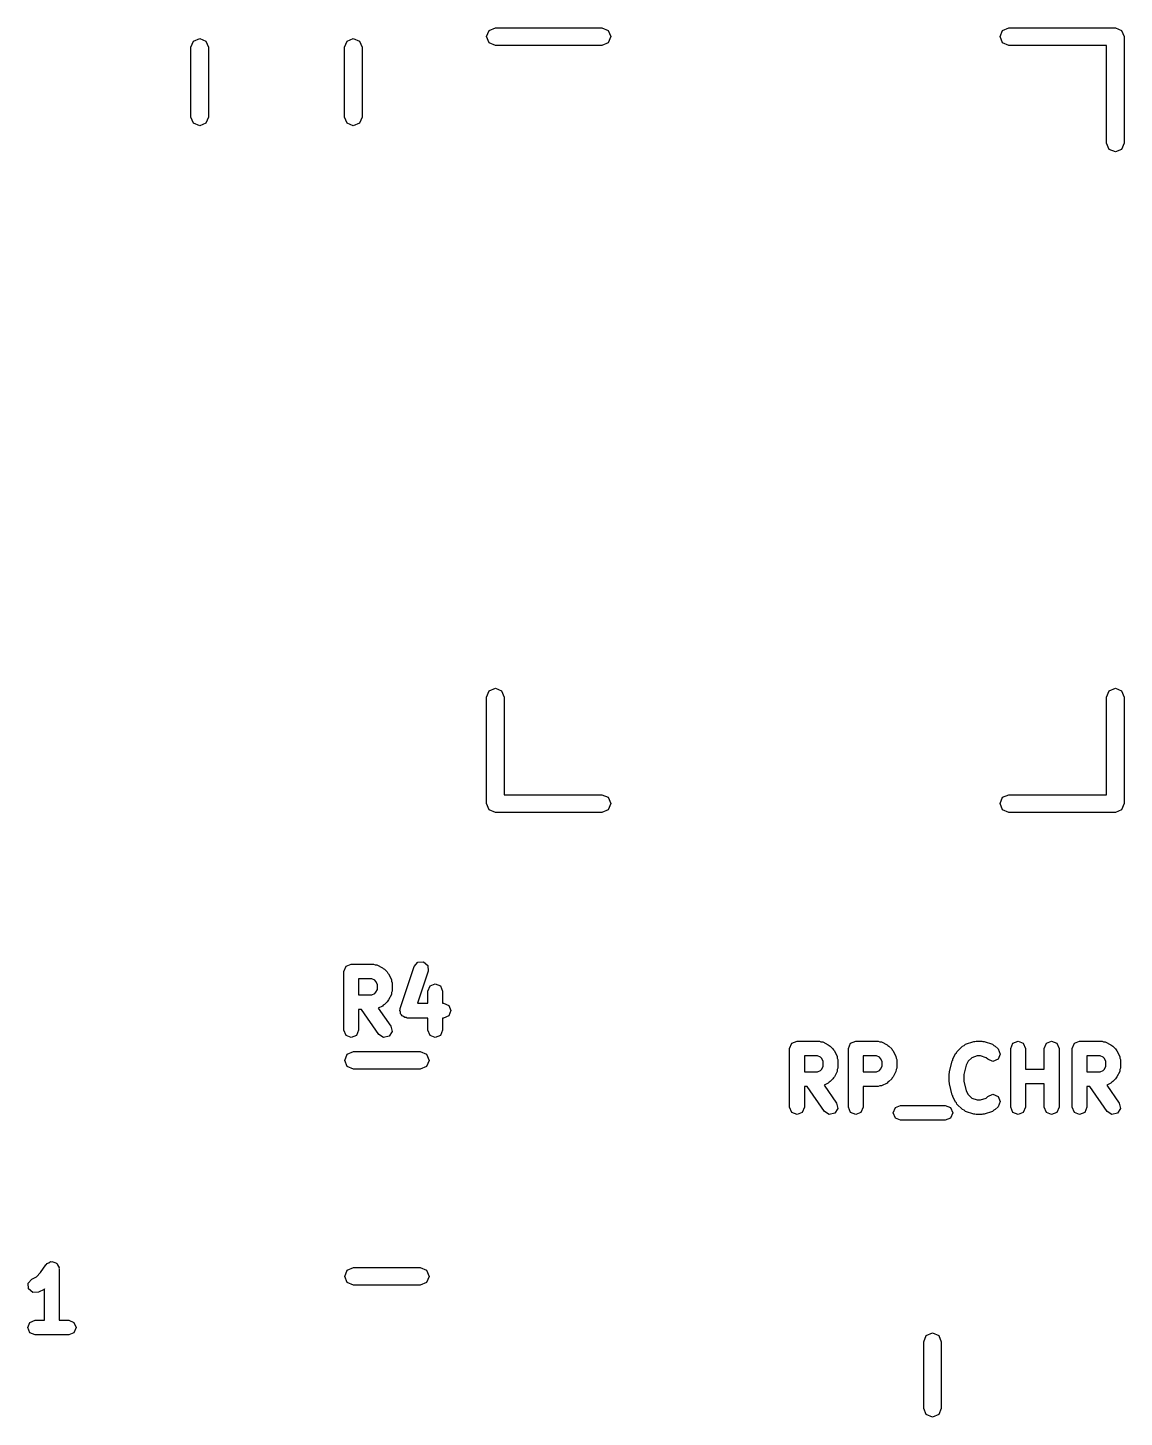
# Model space of a CAD drawing. Extents: x 83 to 120.4, y -76.4 to -39.4.
# Drawn here: x 92.91 to 100.37, y -64.79 to -55.33 of the extents above; entities that cross this region are included whole.
import ezdxf

# ---------------------------------------------------------------- set-up
doc = ezdxf.new("R2010")
doc.units = 0
doc.layers.add('BLACK', color=7, linetype='CONTINUOUS')

msp = doc.modelspace()

# ---------------------------------------------------------------- linework, layer by layer
at = {"layer": 'BLACK', "linetype": 'CONTINUOUS'}
for p, q in [((94.035074, -55.420316), (94.0775, -55.402742)), ((94.0775, -55.402742), (94.119926, -55.420316)), ((95.080074, -55.420316), (95.1225, -55.402742)), ((95.1225, -55.402742), (95.164926, -55.420316)), ((96.03, -55.39), (96.047574, -55.347574)), ((96.047574, -55.432426), (96.03, -55.39)), ((96.047574, -55.347574), (96.09, -55.33)), ((96.09, -55.33), (96.815, -55.33)), ((96.815, -55.33), (96.857426, -55.347574)), ((96.857426, -55.347574), (96.875, -55.39)), ((96.875, -55.39), (96.857426, -55.432426)), ((99.525, -55.39), (99.542574, -55.347574)), ((99.542574, -55.432426), (99.525, -55.39)), ((99.542574, -55.347574), (99.585, -55.33)), ((99.585, -55.33), (100.31, -55.33)), ((100.31, -55.33), (100.352426, -55.347574)), ((100.352426, -55.347574), (100.37, -55.39)), ((100.37, -55.39), (100.37, -56.115)), ((94.0175, -55.462742), (94.035074, -55.420316)), ((94.0175, -55.937258), (94.0175, -55.462742)), ((94.119926, -55.420316), (94.1375, -55.462742)), ((94.1375, -55.462742), (94.1375, -55.937258)), ((95.0625, -55.462742), (95.080074, -55.420316)), ((95.0625, -55.937258), (95.0625, -55.462742)), ((95.164926, -55.420316), (95.1825, -55.462742)), ((95.1825, -55.462742), (95.1825, -55.937258)), ((96.09, -55.45), (96.047574, -55.432426)), ((96.815, -55.45), (96.09, -55.45)), ((96.857426, -55.432426), (96.815, -55.45)), ((99.585, -55.45), (99.542574, -55.432426)), ((100.25, -55.45), (99.585, -55.45)), ((100.25, -56.115), (100.25, -55.45)), ((94.035074, -55.979684), (94.0175, -55.937258)), ((94.0775, -55.997258), (94.035074, -55.979684)), ((94.119926, -55.979684), (94.0775, -55.997258)), ((94.1375, -55.937258), (94.119926, -55.979684)), ((95.080074, -55.979684), (95.0625, -55.937258)), ((95.1225, -55.997258), (95.080074, -55.979684)), ((95.164926, -55.979684), (95.1225, -55.997258)), ((95.1825, -55.937258), (95.164926, -55.979684)), ((100.267574, -56.157426), (100.25, -56.115)), ((100.31, -56.175), (100.267574, -56.157426)), ((100.352426, -56.157426), (100.31, -56.175)), ((100.37, -56.115), (100.352426, -56.157426)), ((96.03, -59.885), (96.047574, -59.842574)), ((96.047574, -59.842574), (96.09, -59.825)), ((96.09, -59.825), (96.132426, -59.842574)), ((96.132426, -59.842574), (96.15, -59.885)), ((100.25, -59.885), (100.267574, -59.842574)), ((100.267574, -59.842574), (100.31, -59.825)), ((100.31, -59.825), (100.352426, -59.842574)), ((100.352426, -59.842574), (100.37, -59.885)), ((96.03, -60.61), (96.03, -59.885)), ((96.15, -59.885), (96.15, -60.55)), ((100.25, -60.55), (100.25, -59.885)), ((100.37, -59.885), (100.37, -60.61)), ((96.047574, -60.652426), (96.03, -60.61)), ((96.15, -60.55), (96.815, -60.55)), ((96.815, -60.55), (96.857426, -60.567574)), ((96.857426, -60.567574), (96.875, -60.61)), ((96.875, -60.61), (96.857426, -60.652426)), ((99.525, -60.61), (99.542574, -60.567574)), ((99.542574, -60.652426), (99.525, -60.61)), ((99.542574, -60.567574), (99.585, -60.55)), ((99.585, -60.55), (100.25, -60.55)), ((100.37, -60.61), (100.352426, -60.652426)), ((96.09, -60.67), (96.047574, -60.652426)), ((96.815, -60.67), (96.09, -60.67)), ((96.857426, -60.652426), (96.815, -60.67)), ((99.585, -60.67), (99.542574, -60.652426)), ((100.31, -60.67), (99.585, -60.67)), ((100.352426, -60.652426), (100.31, -60.67)), ((95.058762, -61.753247), (95.073407, -61.717892)), ((95.058762, -62.153247), (95.058762, -61.753247)), ((95.073407, -61.717892), (95.108762, -61.703247)), ((95.108762, -61.703247), (95.261143, -61.703247)), ((95.261143, -61.703247), (95.271895, -61.7077)), ((95.271895, -61.7077), (95.283504, -61.708526)), ((95.283504, -61.708526), (95.321599, -61.727574)), ((95.321599, -61.727574), (95.32699, -61.73379)), ((95.32699, -61.73379), (95.334593, -61.73694)), ((95.334593, -61.73694), (95.353641, -61.755987)), ((95.44228, -62.004103), (95.537518, -61.718389)), ((95.537518, -61.718389), (95.562592, -61.689479)), ((95.632386, -61.750011), (95.559085, -61.969914)), ((95.562592, -61.689479), (95.600763, -61.686766)), ((95.600763, -61.686766), (95.629673, -61.71184)), ((95.629673, -61.71184), (95.632386, -61.750011)), ((95.24934, -61.803247), (95.158762, -61.803247)), ((95.158762, -61.803247), (95.158762, -61.912771)), ((95.26962, -61.813387), (95.24934, -61.803247)), ((95.277192, -61.82096), (95.26962, -61.813387)), ((95.287333, -61.841241), (95.277192, -61.82096)), ((95.287333, -61.874777), (95.287333, -61.841241)), ((95.353641, -61.755987), (95.35679, -61.76359)), ((95.35679, -61.76359), (95.363006, -61.768981)), ((95.363006, -61.768981), (95.382055, -61.807078)), ((95.382055, -61.807078), (95.382879, -61.818687)), ((95.382879, -61.818687), (95.387333, -61.829438)), ((95.387333, -61.829438), (95.387333, -61.88658)), ((95.644835, -61.851225), (95.68019, -61.83658)), ((95.68019, -61.83658), (95.715545, -61.851225)), ((95.158762, -61.912771), (95.24934, -61.912771)), ((95.24934, -61.912771), (95.26962, -61.90263)), ((95.26962, -61.90263), (95.277192, -61.895057)), ((95.277192, -61.895057), (95.287333, -61.874777)), ((95.382055, -61.90894), (95.363006, -61.947037)), ((95.382879, -61.89733), (95.382055, -61.90894)), ((95.387333, -61.88658), (95.382879, -61.89733)), ((95.63019, -61.88658), (95.644835, -61.851225)), ((95.63019, -61.969914), (95.63019, -61.88658)), ((95.715545, -61.851225), (95.73019, -61.88658)), ((95.73019, -61.88658), (95.73019, -61.969914)), ((95.177967, -62.012771), (95.158762, -62.012771)), ((95.158762, -62.012771), (95.158762, -62.153247)), ((95.296371, -62.18192), (95.177967, -62.012771)), ((95.321599, -61.988444), (95.29301, -62.002738)), ((95.29301, -62.002738), (95.378294, -62.124574)), ((95.32699, -61.982227), (95.321599, -61.988444)), ((95.334593, -61.979078), (95.32699, -61.982227)), ((95.353641, -61.960031), (95.334593, -61.979078)), ((95.35679, -61.952427), (95.353641, -61.960031)), ((95.363006, -61.947037), (95.35679, -61.952427)), ((95.439714, -62.019914), (95.442863, -62.01231)), ((95.444168, -62.030666), (95.439714, -62.019914)), ((95.442863, -62.01231), (95.44228, -62.004103)), ((95.444993, -62.042274), (95.444168, -62.030666)), ((95.559085, -61.969914), (95.63019, -61.969914)), ((95.73019, -61.969914), (95.737333, -61.969914)), ((95.737333, -61.969914), (95.772688, -61.984559)), ((95.772688, -61.984559), (95.787333, -62.019914)), ((95.787333, -62.019914), (95.772688, -62.055269)), ((95.378294, -62.124574), (95.386571, -62.161936)), ((95.451209, -62.047665), (95.444993, -62.042274)), ((95.454359, -62.055269), (95.451209, -62.047665)), ((95.465111, -62.059722), (95.454359, -62.055269)), ((95.473903, -62.067348), (95.465111, -62.059722)), ((95.48211, -62.066764), (95.473903, -62.067348)), ((95.489714, -62.069914), (95.48211, -62.066764)), ((95.63019, -62.069914), (95.489714, -62.069914)), ((95.63019, -62.153247), (95.63019, -62.069914)), ((95.737333, -62.069914), (95.73019, -62.069914)), ((95.73019, -62.069914), (95.73019, -62.153247)), ((95.772688, -62.055269), (95.737333, -62.069914)), ((95.073407, -62.188602), (95.058762, -62.153247)), ((95.108762, -62.203247), (95.073407, -62.188602)), ((95.144117, -62.188602), (95.108762, -62.203247)), ((95.158762, -62.153247), (95.144117, -62.188602)), ((95.328644, -62.202485), (95.296371, -62.18192)), ((95.366006, -62.194208), (95.328644, -62.202485)), ((95.386571, -62.161936), (95.366006, -62.194208)), ((95.644835, -62.188602), (95.63019, -62.153247)), ((95.68019, -62.203247), (95.644835, -62.188602)), ((95.715545, -62.188602), (95.68019, -62.203247)), ((95.73019, -62.153247), (95.715545, -62.188602)), ((98.107502, -62.241892), (98.142857, -62.227247)), ((98.142857, -62.227247), (98.295238, -62.227247)), ((98.295238, -62.227247), (98.30599, -62.2317)), ((98.507502, -62.241892), (98.542857, -62.227247)), ((98.542857, -62.227247), (98.695238, -62.227247)), ((98.695238, -62.227247), (98.70599, -62.2317)), ((99.3543, -62.230396), (99.361904, -62.227247)), ((99.361904, -62.227247), (99.4, -62.227247)), ((99.4, -62.227247), (99.407603, -62.230396)), ((99.612264, -62.241892), (99.647619, -62.227247)), ((99.647619, -62.227247), (99.682974, -62.241892)), ((99.840835, -62.241892), (99.87619, -62.227247)), ((99.87619, -62.227247), (99.911545, -62.241892)), ((100.031312, -62.241892), (100.066667, -62.227247)), ((100.066667, -62.227247), (100.219048, -62.227247)), ((100.219048, -62.227247), (100.2298, -62.2317)), ((95.064536, -62.3586), (95.08211, -62.316174)), ((95.08211, -62.316174), (95.124536, -62.2986)), ((95.124536, -62.2986), (95.578664, -62.2986)), ((95.578664, -62.2986), (95.62109, -62.316174)), ((95.62109, -62.316174), (95.638664, -62.3586)), ((98.092857, -62.277247), (98.107502, -62.241892)), ((98.092857, -62.677247), (98.092857, -62.277247)), ((98.30599, -62.2317), (98.317599, -62.232526)), ((98.317599, -62.232526), (98.355694, -62.251574)), ((98.355694, -62.251574), (98.361085, -62.25779)), ((98.361085, -62.25779), (98.368688, -62.26094)), ((98.368688, -62.26094), (98.387736, -62.279987)), ((98.387736, -62.279987), (98.390885, -62.28759)), ((98.390885, -62.28759), (98.397101, -62.292981)), ((98.397101, -62.292981), (98.41615, -62.331078)), ((98.492857, -62.277247), (98.507502, -62.241892)), ((98.492857, -62.677247), (98.492857, -62.277247)), ((98.70599, -62.2317), (98.717599, -62.232526)), ((98.717599, -62.232526), (98.755694, -62.251574)), ((98.755694, -62.251574), (98.761085, -62.25779)), ((98.761085, -62.25779), (98.768688, -62.26094)), ((98.768688, -62.26094), (98.787736, -62.279987)), ((98.787736, -62.279987), (98.790885, -62.28759)), ((98.790885, -62.28759), (98.797101, -62.292981)), ((98.797101, -62.292981), (98.81615, -62.331078)), ((99.202897, -62.350125), (99.221944, -62.31203)), ((99.221944, -62.31203), (99.228161, -62.306637)), ((99.228161, -62.306637), (99.231311, -62.299035)), ((99.231311, -62.299035), (99.269405, -62.26094)), ((99.269405, -62.26094), (99.280157, -62.256486)), ((99.280157, -62.256486), (99.288949, -62.248861)), ((99.288949, -62.248861), (99.346092, -62.229813)), ((99.346092, -62.229813), (99.3543, -62.230396)), ((99.407603, -62.230396), (99.415812, -62.229813)), ((99.415812, -62.229813), (99.472954, -62.248861)), ((99.472954, -62.248861), (99.481745, -62.256486)), ((99.481745, -62.256486), (99.492496, -62.260939)), ((99.492496, -62.260939), (99.511544, -62.279986)), ((99.511544, -62.279986), (99.526189, -62.315341)), ((99.526189, -62.315341), (99.511546, -62.350696)), ((99.597619, -62.277247), (99.612264, -62.241892)), ((99.597619, -62.677247), (99.597619, -62.277247)), ((99.682974, -62.241892), (99.697619, -62.277247)), ((99.697619, -62.277247), (99.697619, -62.417723)), ((99.82619, -62.277247), (99.840835, -62.241892)), ((99.82619, -62.417723), (99.82619, -62.277247)), ((99.911545, -62.241892), (99.92619, -62.277247)), ((99.92619, -62.277247), (99.92619, -62.677247)), ((100.016667, -62.277247), (100.031312, -62.241892)), ((100.016667, -62.677247), (100.016667, -62.277247)), ((100.2298, -62.2317), (100.241409, -62.232526)), ((100.241409, -62.232526), (100.279504, -62.251574)), ((100.279504, -62.251574), (100.284895, -62.25779)), ((100.284895, -62.25779), (100.292498, -62.26094)), ((100.292498, -62.26094), (100.311546, -62.279987)), ((100.311546, -62.279987), (100.314695, -62.28759)), ((100.314695, -62.28759), (100.320911, -62.292981)), ((100.320911, -62.292981), (100.33996, -62.331078)), ((95.08211, -62.401026), (95.064536, -62.3586)), ((95.124536, -62.4186), (95.08211, -62.401026)), ((95.62109, -62.401026), (95.578664, -62.4186)), ((95.638664, -62.3586), (95.62109, -62.401026)), ((98.283435, -62.327247), (98.192857, -62.327247)), ((98.192857, -62.327247), (98.192857, -62.436771)), ((98.303715, -62.337387), (98.283435, -62.327247)), ((98.311287, -62.34496), (98.303715, -62.337387)), ((98.321428, -62.365241), (98.311287, -62.34496)), ((98.311287, -62.419057), (98.321428, -62.398777)), ((98.321428, -62.398777), (98.321428, -62.365241)), ((98.41615, -62.331078), (98.416974, -62.342687)), ((98.416974, -62.342687), (98.421428, -62.353438)), ((98.421428, -62.41058), (98.416974, -62.42133)), ((98.421428, -62.353438), (98.421428, -62.41058)), ((98.683435, -62.327247), (98.592857, -62.327247)), ((98.592857, -62.327247), (98.592857, -62.436771)), ((98.703715, -62.337387), (98.683435, -62.327247)), ((98.711287, -62.34496), (98.703715, -62.337387)), ((98.721428, -62.365241), (98.711287, -62.34496)), ((98.711287, -62.419057), (98.721428, -62.398777)), ((98.721428, -62.398777), (98.721428, -62.365241)), ((98.81615, -62.331078), (98.816974, -62.342687)), ((98.816974, -62.342687), (98.821428, -62.353438)), ((98.821428, -62.41058), (98.816974, -62.42133)), ((98.821428, -62.353438), (98.821428, -62.41058)), ((99.180064, -62.436549), (99.199112, -62.360358)), ((99.199112, -62.360358), (99.202494, -62.355793)), ((99.202494, -62.355793), (99.202897, -62.350125)), ((99.294794, -62.389937), (99.278571, -62.454831)), ((99.307758, -62.364007), (99.294794, -62.389937)), ((99.33177, -62.339996), (99.307758, -62.364007)), ((99.370018, -62.327247), (99.33177, -62.339996)), ((99.391886, -62.327247), (99.370018, -62.327247)), ((99.430133, -62.339996), (99.391886, -62.327247)), ((99.440835, -62.350698), (99.430133, -62.339996)), ((99.476191, -62.365341), (99.440835, -62.350698)), ((99.511546, -62.350696), (99.476191, -62.365341)), ((100.207245, -62.327247), (100.116667, -62.327247)), ((100.116667, -62.327247), (100.116667, -62.436771)), ((100.227525, -62.337387), (100.207245, -62.327247)), ((100.235097, -62.34496), (100.227525, -62.337387)), ((100.245238, -62.365241), (100.235097, -62.34496)), ((100.235097, -62.419057), (100.245238, -62.398777)), ((100.245238, -62.398777), (100.245238, -62.365241)), ((100.33996, -62.331078), (100.340784, -62.342687)), ((100.340784, -62.342687), (100.345238, -62.353438)), ((100.345238, -62.41058), (100.340784, -62.42133)), ((100.345238, -62.353438), (100.345238, -62.41058)), ((95.578664, -62.4186), (95.124536, -62.4186)), ((98.192857, -62.436771), (98.283435, -62.436771)), ((98.283435, -62.436771), (98.303715, -62.42663)), ((98.303715, -62.42663), (98.311287, -62.419057)), ((98.361085, -62.506227), (98.355694, -62.512444)), ((98.368688, -62.503078), (98.361085, -62.506227)), ((98.387736, -62.484031), (98.368688, -62.503078)), ((98.390885, -62.476427), (98.387736, -62.484031)), ((98.397101, -62.471037), (98.390885, -62.476427)), ((98.41615, -62.43294), (98.397101, -62.471037)), ((98.416974, -62.42133), (98.41615, -62.43294)), ((98.592857, -62.436771), (98.683435, -62.436771)), ((98.683435, -62.436771), (98.703715, -62.42663)), ((98.703715, -62.42663), (98.711287, -62.419057)), ((98.761085, -62.506227), (98.755694, -62.512444)), ((98.768688, -62.503078), (98.761085, -62.506227)), ((98.787736, -62.484031), (98.768688, -62.503078)), ((98.790885, -62.476427), (98.787736, -62.484031)), ((98.797101, -62.471037), (98.790885, -62.476427)), ((98.81615, -62.43294), (98.797101, -62.471037)), ((98.816974, -62.42133), (98.81615, -62.43294)), ((99.178571, -62.448676), (99.180997, -62.442819)), ((99.178571, -62.505819), (99.178571, -62.448676)), ((99.180997, -62.511675), (99.178571, -62.505819)), ((99.180997, -62.442819), (99.180064, -62.436549)), ((99.278571, -62.454831), (99.278571, -62.499663)), ((99.278571, -62.499663), (99.294794, -62.564556)), ((99.697619, -62.417723), (99.82619, -62.417723)), ((100.116667, -62.436771), (100.207245, -62.436771)), ((100.207245, -62.436771), (100.227525, -62.42663)), ((100.227525, -62.42663), (100.235097, -62.419057)), ((100.284895, -62.506227), (100.279504, -62.512444)), ((100.292498, -62.503078), (100.284895, -62.506227)), ((100.311546, -62.484031), (100.292498, -62.503078)), ((100.314695, -62.476427), (100.311546, -62.484031)), ((100.320911, -62.471037), (100.314695, -62.476427)), ((100.33996, -62.43294), (100.320911, -62.471037)), ((100.340784, -62.42133), (100.33996, -62.43294)), ((98.212062, -62.536771), (98.192857, -62.536771)), ((98.192857, -62.536771), (98.192857, -62.677247)), ((98.330466, -62.70592), (98.212062, -62.536771)), ((98.355694, -62.512444), (98.327105, -62.526738)), ((98.327105, -62.526738), (98.412389, -62.648574)), ((98.695238, -62.536771), (98.592857, -62.536771)), ((98.592857, -62.536771), (98.592857, -62.677247)), ((98.70599, -62.532317), (98.695238, -62.536771)), ((98.717599, -62.531492), (98.70599, -62.532317)), ((98.755694, -62.512444), (98.717599, -62.531492)), ((99.180064, -62.517946), (99.180997, -62.511675)), ((99.199112, -62.594136), (99.180064, -62.517946)), ((99.202494, -62.5987), (99.199112, -62.594136)), ((99.202897, -62.604369), (99.202494, -62.5987)), ((99.221944, -62.642464), (99.202897, -62.604369)), ((99.294794, -62.564556), (99.307757, -62.590484)), ((99.307757, -62.590484), (99.331771, -62.614498)), ((99.430133, -62.614498), (99.440835, -62.603797)), ((99.440835, -62.603797), (99.47619, -62.589152)), ((99.47619, -62.589152), (99.511545, -62.603797)), ((99.511545, -62.603797), (99.52619, -62.639152)), ((99.82619, -62.517723), (99.697619, -62.517723)), ((99.697619, -62.517723), (99.697619, -62.677247)), ((99.82619, -62.677247), (99.82619, -62.517723)), ((100.135872, -62.536771), (100.116667, -62.536771)), ((100.116667, -62.536771), (100.116667, -62.677247)), ((100.254276, -62.70592), (100.135872, -62.536771)), ((100.279504, -62.512444), (100.250915, -62.526738)), ((100.250915, -62.526738), (100.336199, -62.648574)), ((98.107502, -62.712602), (98.092857, -62.677247)), ((98.192857, -62.677247), (98.178212, -62.712602)), ((98.420666, -62.685936), (98.400101, -62.718208)), ((98.412389, -62.648574), (98.420666, -62.685936)), ((98.507502, -62.712602), (98.492857, -62.677247)), ((98.592857, -62.677247), (98.578212, -62.712602)), ((98.797619, -62.715342), (98.812264, -62.679987)), ((98.812264, -62.679987), (98.847619, -62.665342)), ((98.847619, -62.665342), (99.15238, -62.665342)), ((99.15238, -62.665342), (99.187735, -62.679987)), ((99.187735, -62.679987), (99.20238, -62.715342)), ((99.22816, -62.647855), (99.221944, -62.642464)), ((99.23131, -62.655459), (99.22816, -62.647855)), ((99.269405, -62.693555), (99.23131, -62.655459)), ((99.280157, -62.698008), (99.269405, -62.693555)), ((99.28895, -62.705634), (99.280157, -62.698008)), ((99.331771, -62.614498), (99.370017, -62.627247)), ((99.370017, -62.627247), (99.391887, -62.627247)), ((99.391887, -62.627247), (99.430133, -62.614498)), ((99.481745, -62.698008), (99.472953, -62.705634)), ((99.492497, -62.693555), (99.481745, -62.698008)), ((99.511545, -62.674507), (99.492497, -62.693555)), ((99.52619, -62.639152), (99.511545, -62.674507)), ((99.612264, -62.712602), (99.597619, -62.677247)), ((99.697619, -62.677247), (99.682974, -62.712602)), ((99.840835, -62.712602), (99.82619, -62.677247)), ((99.92619, -62.677247), (99.911545, -62.712602)), ((100.031312, -62.712602), (100.016667, -62.677247)), ((100.116667, -62.677247), (100.102022, -62.712602)), ((100.344476, -62.685936), (100.323911, -62.718208)), ((100.336199, -62.648574), (100.344476, -62.685936)), ((98.142857, -62.727247), (98.107502, -62.712602)), ((98.178212, -62.712602), (98.142857, -62.727247)), ((98.362739, -62.726485), (98.330466, -62.70592)), ((98.400101, -62.718208), (98.362739, -62.726485)), ((98.542857, -62.727247), (98.507502, -62.712602)), ((98.578212, -62.712602), (98.542857, -62.727247)), ((98.812264, -62.750697), (98.797619, -62.715342)), ((98.847619, -62.765342), (98.812264, -62.750697)), ((99.15238, -62.765342), (98.847619, -62.765342)), ((99.187735, -62.750697), (99.15238, -62.765342)), ((99.20238, -62.715342), (99.187735, -62.750697)), ((99.346093, -62.724681), (99.28895, -62.705634)), ((99.354301, -62.724097), (99.346093, -62.724681)), ((99.361904, -62.727247), (99.354301, -62.724097)), ((99.4, -62.727247), (99.361904, -62.727247)), ((99.407602, -62.724097), (99.4, -62.727247)), ((99.415811, -62.724681), (99.407602, -62.724097)), ((99.472953, -62.705634), (99.415811, -62.724681)), ((99.647619, -62.727247), (99.612264, -62.712602)), ((99.682974, -62.712602), (99.647619, -62.727247)), ((99.87619, -62.727247), (99.840835, -62.712602)), ((99.911545, -62.712602), (99.87619, -62.727247)), ((100.066667, -62.727247), (100.031312, -62.712602)), ((100.102022, -62.712602), (100.066667, -62.727247)), ((100.286549, -62.726485), (100.254276, -62.70592)), ((100.323911, -62.718208), (100.286549, -62.726485)), ((93.036074, -63.741892), (93.049524, -63.73632)), ((93.049524, -63.73632), (93.061624, -63.728218)), ((93.061624, -63.728218), (93.066673, -63.729216)), ((93.066673, -63.729216), (93.071429, -63.727247)), ((93.071429, -63.727247), (93.084877, -63.732817)), ((93.084877, -63.732817), (93.099165, -63.735644)), ((93.099165, -63.735644), (93.10203, -63.739922)), ((93.10203, -63.739922), (93.106784, -63.741892)), ((92.934782, -63.846812), (92.96562, -63.831392)), ((92.96562, -63.831392), (92.994478, -63.802533)), ((92.994478, -63.802533), (93.029827, -63.749511)), ((93.029827, -63.749511), (93.034104, -63.746646)), ((93.034104, -63.746646), (93.036074, -63.741892)), ((93.106784, -63.741892), (93.112354, -63.75534)), ((93.112354, -63.75534), (93.120458, -63.767441)), ((93.120458, -63.767441), (93.119458, -63.77249)), ((93.119458, -63.77249), (93.121429, -63.777247)), ((93.121429, -63.777247), (93.121429, -64.127247)), ((95.064536, -63.8286), (95.08211, -63.786174)), ((95.08211, -63.871026), (95.064536, -63.8286)), ((95.08211, -63.786174), (95.124536, -63.7686)), ((95.124536, -63.7686), (95.578664, -63.7686)), ((95.578664, -63.7686), (95.62109, -63.786174)), ((95.62109, -63.786174), (95.638664, -63.8286)), ((95.638664, -63.8286), (95.62109, -63.871026)), ((92.909709, -63.875722), (92.934782, -63.846812)), ((92.912422, -63.913894), (92.909709, -63.875722)), ((92.941332, -63.938967), (92.912422, -63.913894)), ((93.017599, -63.917206), (92.979504, -63.936254)), ((93.021429, -63.912789), (93.017599, -63.917206)), ((93.021429, -64.127247), (93.021429, -63.912789)), ((95.124536, -63.8886), (95.08211, -63.871026)), ((95.578664, -63.8886), (95.124536, -63.8886)), ((95.62109, -63.871026), (95.578664, -63.8886)), ((92.979504, -63.936254), (92.941332, -63.938967)), ((92.907143, -64.177247), (92.921788, -64.141892)), ((92.921788, -64.212602), (92.907143, -64.177247)), ((92.921788, -64.141892), (92.957143, -64.127247)), ((92.957143, -64.227247), (92.921788, -64.212602)), ((92.957143, -64.127247), (93.021429, -64.127247)), ((93.121429, -64.127247), (93.185714, -64.127247)), ((93.185714, -64.127247), (93.221069, -64.141892)), ((93.221069, -64.212602), (93.185714, -64.227247)), ((93.221069, -64.141892), (93.235714, -64.177247)), ((93.235714, -64.177247), (93.221069, -64.212602)), ((99.022574, -64.23051), (99.065, -64.212936)), ((99.065, -64.212936), (99.107426, -64.23051)), ((93.071429, -64.227247), (92.957143, -64.227247)), ((93.185714, -64.227247), (93.071429, -64.227247)), ((99.005, -64.272936), (99.022574, -64.23051)), ((99.005, -64.727064), (99.005, -64.272936)), ((99.107426, -64.23051), (99.125, -64.272936)), ((99.125, -64.272936), (99.125, -64.727064)), ((99.022574, -64.76949), (99.005, -64.727064)), ((99.065, -64.787064), (99.022574, -64.76949)), ((99.107426, -64.76949), (99.065, -64.787064)), ((99.125, -64.727064), (99.107426, -64.76949))]:
    msp.add_line(p, q, dxfattribs=at)

doc.saveas('drawing.dxf')
